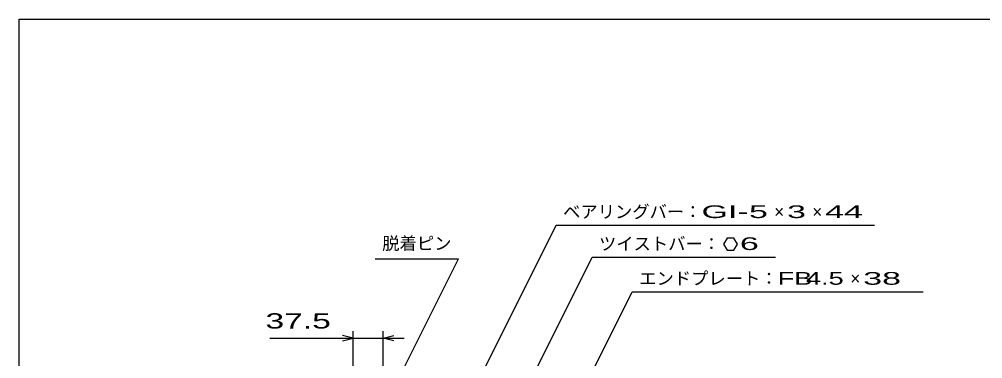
# Model space of a CAD drawing. Units: millimetres, scale not verified. Extents: x -1456 to 1389, y -1026 to 839.
# Drawn here: x -1379 to -266, y 447 to 839 of the extents above; entities that cross this region are included whole.
import ezdxf
from ezdxf.enums import TextEntityAlignment as Align

# ---------------------------------------------------------------- set-up
doc = ezdxf.new("R2010")
doc.units = ezdxf.units.MM
doc.header["$LTSCALE"] = 8
doc.layers.add('0_2', color=150, linetype='Continuous', lineweight=25)
doc.layers.add('22', color=4, linetype='Continuous', lineweight=25)
doc.styles.add('ベクトル', font='')
doc.styles.get('ベクトル').set_extended_font_data('ベクトル')

msp = doc.modelspace()

# ---------------------------------------------------------------- linework, layer by layer
at = {"layer": '0_2'}
for p, q in [((-1379.2, -921.2), (-1379.2, 838.8)), ((-1379.2, 838.8), (1388.8, 838.8))]:
    msp.add_line(p, q, dxfattribs=at)
at = {"layer": '22'}
for p, q in [((-911, 296.5), (-758.75, 601)), ((-758.75, 601), (-390.75, 601)), ((-561.25, 586.212), (-565.25, 579.284)), ((-565.25, 579.284), (-561.25, 572.356)), ((-553.25, 586.212), (-561.25, 586.212)), ((-549.25, 579.2), (-553.25, 586.212)), ((-553.25, 572.356), (-549.25, 579.284)), ((-561.25, 572.356), (-553.25, 572.356)), ((-967.75, 562), (-871.75, 562)), ((-947.5, 410.5), (-871.75, 562)), ((-838.5, 321.5), (-717.25, 564)), ((-717.25, 564), (-505.25, 564)), ((-748.5, 368.5), (-670.75, 524)), ((-670.75, 524), (-334.75, 524)), ((-1089.5, 470.5), (-993.5, 470.5)), ((-993.5, 470.5), (-1005.5, 473.7)), ((-1005.5, 467.3), (-993.5, 470.5)), ((-993.5, 382.5), (-993.5, 478.5)), ((-993.5, 470.5), (-958.5, 470.5)), ((-958.5, 414.504), (-958.5, 478.5)), ((-958.5, 470.5), (-946.5, 473.7)), ((-946.5, 467.3), (-958.5, 470.5)), ((-958.5, 470.5), (-934.5, 470.5))]:
    msp.add_line(p, q, dxfattribs=at)

# ---------------------------------------------------------------- texts
at = {"layer": '22', "color": 2, "style": 'ベクトル'}
for s, p in [('ベアリングバー：', (-750.75, 616.6)), ('×', (-506.75, 616.6)), ('×', (-462.75, 616.6)), ('脱着ピン', (-959.75, 580)), ('ツイストバー：', (-709.25, 579.6)), ('エンドプレート：', (-662.75, 539.6)), ('×', (-418.75, 539.6))]:
    msp.add_text(s, height=14.66, dxfattribs=at).set_placement(p, align=Align.MIDDLE_LEFT)
for s, height, width, p in [('GI-', 14.66, 2, (-590.75, 616.6)), (' 5 ', 14.66, 2, (-546.75, 616.6)), (' 3 ', 14.66, 2, (-502.75, 616.6)), (' 44 ', 14.66, 2, (-458.75, 616.6)), (' 6 ', 14.66, 2, (-557.25, 579.684)), ('FB', 14.66, 1.6, (-502.75, 539.6)), (' 4.5 ', 14.66, 1.6, (-478.75, 539.6)), (' 38 ', 14.66, 2, (-414.75, 539.6)), (' 37.5 ', 17.6, 1.65, (-1105.5, 490.5))]:
    msp.add_text(s, height=height, dxfattribs=dict(at, width=width)).set_placement(p, align=Align.MIDDLE_LEFT)

doc.saveas('drawing.dxf')
